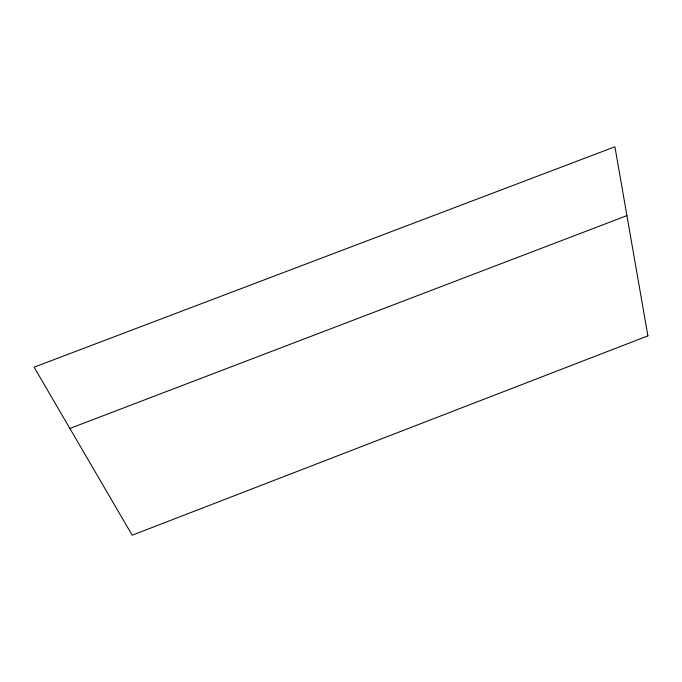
<?xml version="1.0" encoding="UTF-8"?>
<svg xmlns="http://www.w3.org/2000/svg" width="682" height="682" viewBox="0 0 682 682"><rect width="100%" height="100%" fill="white"/><g stroke="black" fill="none" stroke-linecap="round" stroke-linejoin="round"><path stroke-width="1.02" d="M69.871 428.458L626.92 215.631M647.9 335.859L132.197 535.217L34.1 367.18L614.908 146.783L647.9 335.859"/></g></svg>
